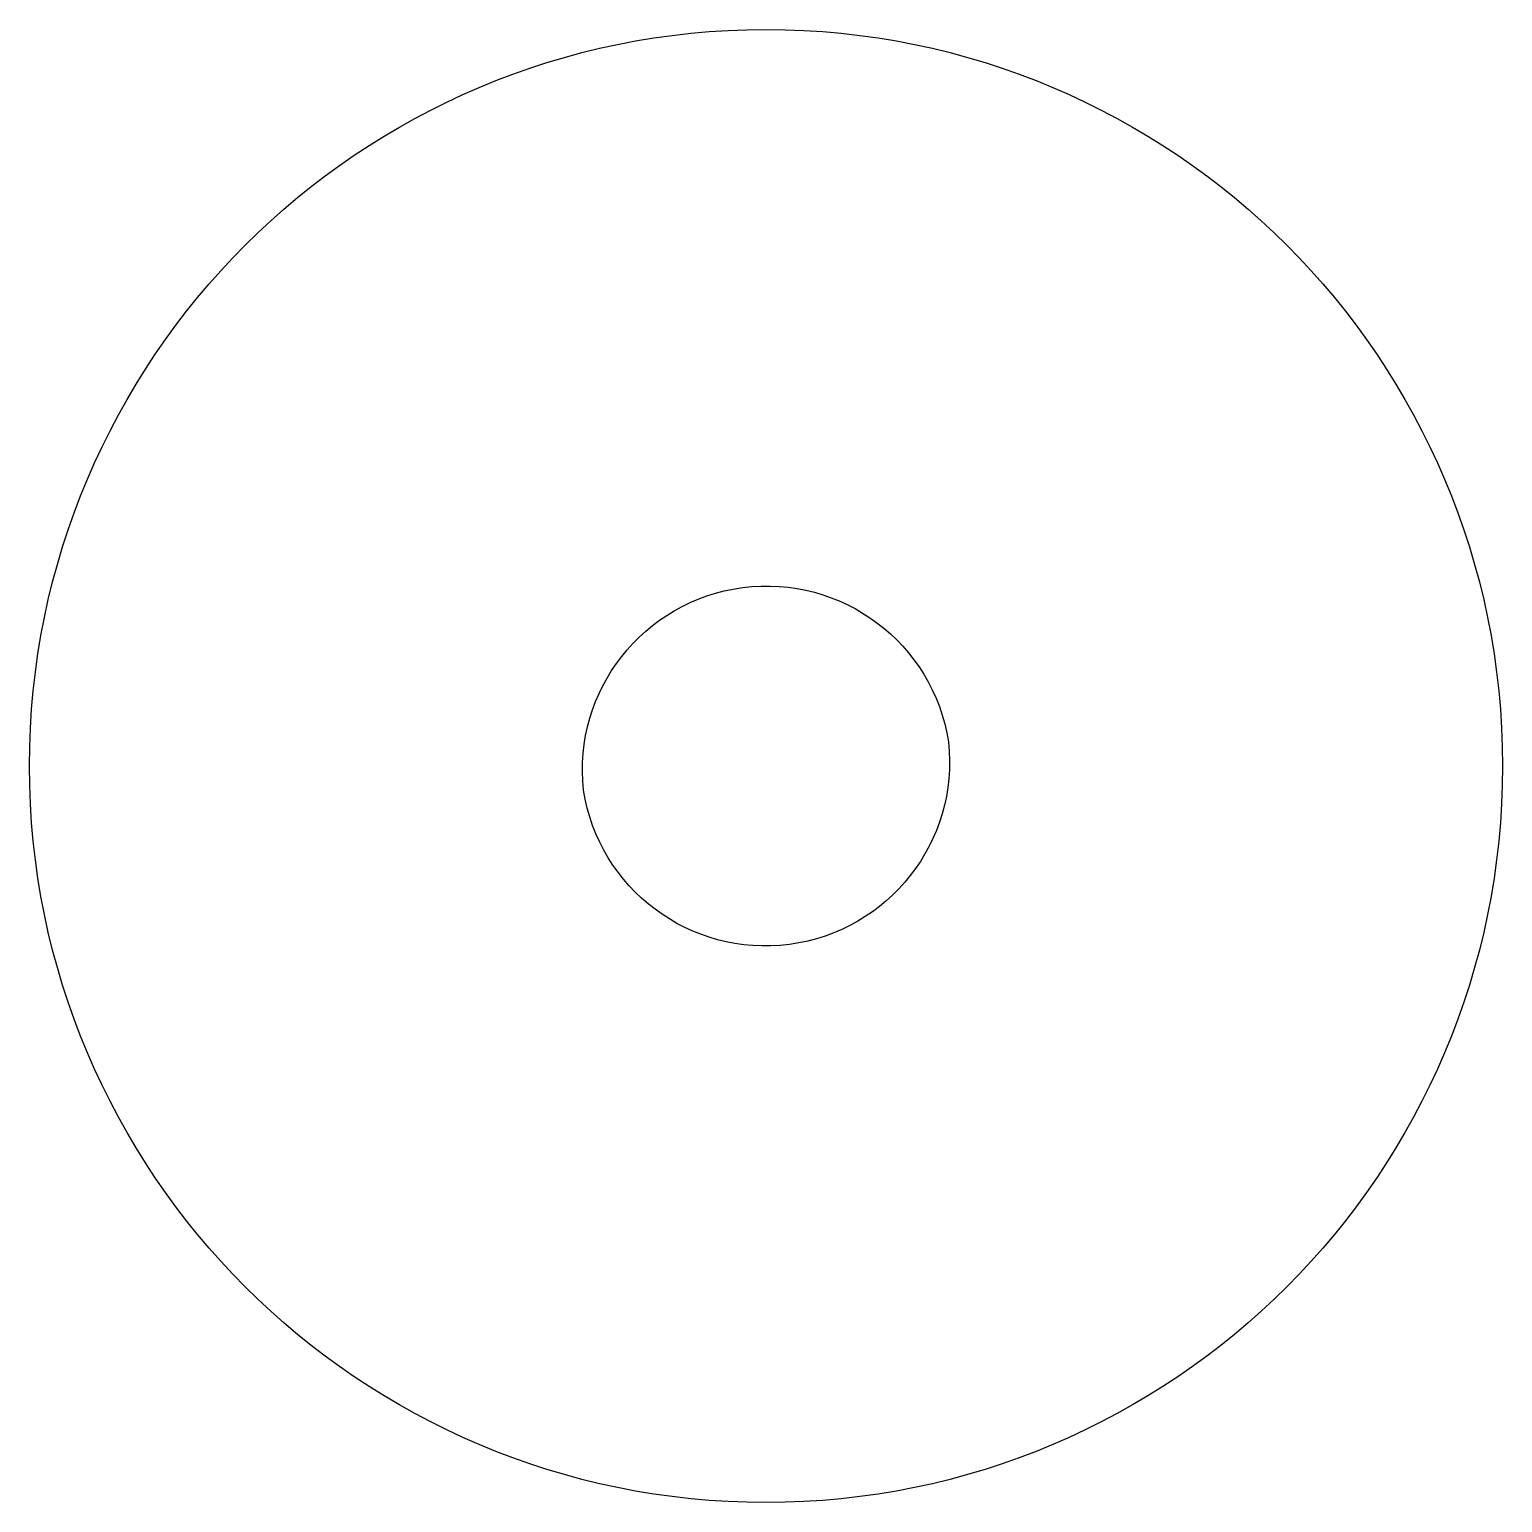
# Model space of a CAD drawing. Extents: x 0 to 100, y 0 to 100.
import ezdxf

# ---------------------------------------------------------------- set-up
doc = ezdxf.new("R2010")
doc.units = 0
doc.layers.get('0').update_dxf_attribs({"color": 2, "linetype": 'CONTINUOUS'})

msp = doc.modelspace()

# ---------------------------------------------------------------- linework, layer by layer
at = {"color": 2, "linetype": 'CONTINUOUS'}
for points in [[(0, 50, -1), (100, 50, -1)], [(37.61, 48.37, -0.97749), (62.39, 51.63, -0.97749)]]:
    msp.add_lwpolyline(points, format="xyb", close=True, dxfattribs=at)

doc.saveas('drawing.dxf')
